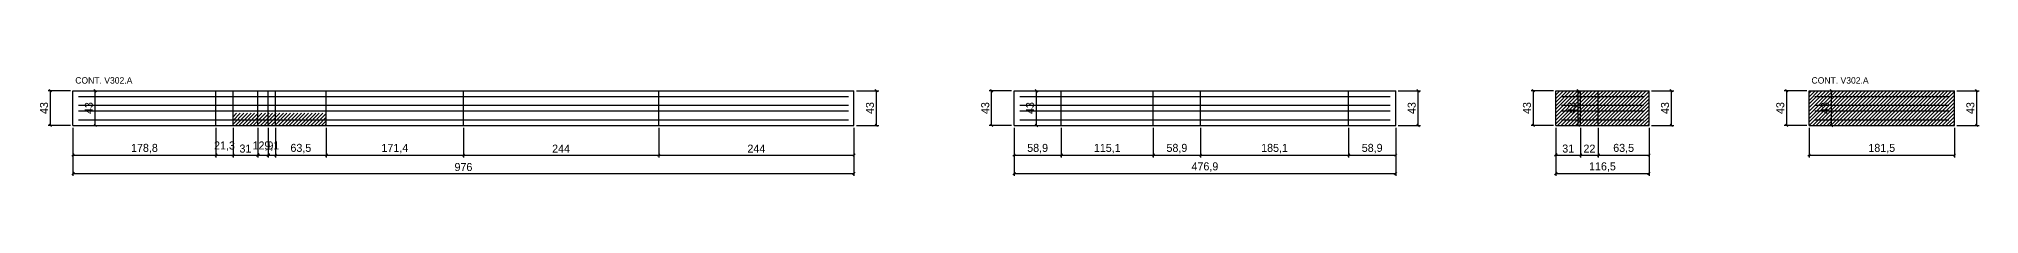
# Model space of a CAD drawing. Extents: x -9000 to 10970, y -257 to 1250.
# Drawn here: x 3643 to 6067, y -256 to -133 of the extents above; entities that cross this region are included whole.
import ezdxf

# ---------------------------------------------------------------- set-up
doc = ezdxf.new("R2010")
doc.units = 0
for name, color, linetype in [('COTA', 241, 'Continuous'), ('NOMENCLATURA', 7, 'Continuous'), ('Painéis', 200, 'Continuous'), ('Reaproveitamento', 251, 'Continuous'), ('SARR_2.2x7', 40, 'Continuous')]:
    doc.layers.add(name, color=color, linetype=linetype)
doc.dimstyles.new('PAINEL', dxfattribs={"dimtxt": 10, "dimasz": 3, "dimexe": 3, "dimexo": 3, "dimgap": 3, "dimtad": 1, "dimblk": 'OBLIQUE', "dimblk1": 'OBLIQUE', "dimcen": 2.5, "dimclrd": 4, "dimclre": 4, "dimclrt": 240, "dimazin": 3, "dimtfac": 1, "dimtmove": 0, "dimatfit": 3})

# ---------------------------------------------------------------- blocks, each defined once
blk = doc.blocks.new('_OBLIQUE')
at = {"color": 0, "linetype": 'BYBLOCK'}
blk.add_line((-0.5, -0.5), (0.5, 0.5), dxfattribs=at)

msp = doc.modelspace()

# ---------------------------------------------------------------- hatches: boundary and pattern name
at = {"layer": 'Reaproveitamento'}
h = msp.add_hatch(dxfattribs=at)
h.set_pattern_fill('ANSI31')
h.paths.add_polyline_path([(5538.4, -192.9), (5569.4, -192.9), (5569.4, -150), (5538.4, -150)])
h = msp.add_hatch(dxfattribs=at)
h.set_pattern_fill('ANSI31')
h.paths.add_polyline_path([(5569.4, -192.9), (5591.4, -192.9), (5591.4, -150), (5569.4, -150)])
h = msp.add_hatch(dxfattribs=at)
h.set_pattern_fill('ANSI31')
h.paths.add_polyline_path([(5591.4, -192.9), (5654.9, -192.9), (5654.9, -150), (5591.4, -150)])
h = msp.add_hatch(dxfattribs=at)
h.set_pattern_fill('ANSI31')
h.paths.add_polyline_path([(5854.9, -192.9), (6036.4, -192.9), (6036.4, -150), (5854.9, -150)])
h = msp.add_hatch(dxfattribs=at)
h.set_pattern_fill('ANSI31')
h.paths.add_polyline_path([(3885.6, -193), (3916.6, -193), (3916.6, -177.9), (3885.6, -177.9)])
h = msp.add_hatch(dxfattribs=at)
h.set_pattern_fill('ANSI31')
h.paths.add_polyline_path([(3916.6, -193), (3929.5, -193), (3929.5, -177.9), (3916.6, -177.9)])
h = msp.add_hatch(dxfattribs=at)
h.set_pattern_fill('ANSI31')
h.paths.add_polyline_path([(3929.5, -193), (3938.6, -193), (3938.6, -177.9), (3929.5, -177.9)])
h = msp.add_hatch(dxfattribs=at)
h.set_pattern_fill('ANSI31')
h.paths.add_polyline_path([(3938.6, -193), (4002.1, -193), (4002.1, -177.9), (3938.6, -177.9)])

# ---------------------------------------------------------------- linework, layer by layer
at = {"layer": 'Painéis'}
for p, q in [((3685.5, -150), (3864.3, -150)), ((3685.5, -193), (3685.5, -150)), ((3864.3, -193), (3864.3, -150)), ((3864.3, -193), (3864.3, -150)), ((3864.3, -150), (3885.6, -150)), ((3864.3, -193), (3864.3, -150)), ((3885.6, -193), (3885.6, -150)), ((3885.6, -193), (3885.6, -150)), ((3885.6, -150), (3916.6, -150)), ((3885.6, -193), (3885.6, -150)), ((3916.6, -193), (3916.6, -150)), ((3916.6, -193), (3916.6, -150)), ((3916.6, -150), (3929.5, -150)), ((3916.6, -193), (3916.6, -150)), ((3929.5, -193), (3929.5, -150)), ((3929.5, -193), (3929.5, -150)), ((3929.5, -150), (3938.6, -150)), ((3929.5, -193), (3929.5, -150)), ((3938.6, -193), (3938.6, -150)), ((3938.6, -193), (3938.6, -150)), ((3938.6, -150), (4002.1, -150)), ((3938.6, -193), (3938.6, -150)), ((4002.1, -193), (4002.1, -150)), ((4002.1, -193), (4002.1, -150)), ((4002.1, -150), (4173.5, -150)), ((4002.1, -193), (4002.1, -150)), ((4173.5, -193), (4173.5, -150)), ((4173.5, -193), (4173.5, -150)), ((4173.5, -150), (4417.5, -150)), ((4173.5, -193), (4173.5, -150)), ((4417.5, -193), (4417.5, -150)), ((4417.5, -193), (4417.5, -150)), ((4417.5, -150), (4661.5, -150)), ((4417.5, -193), (4417.5, -150)), ((4661.5, -193), (4661.5, -150)), ((4861.5, -150), (4920.4, -150)), ((4861.5, -193), (4861.5, -150)), ((4920.4, -193), (4920.4, -150)), ((4920.4, -193), (4920.4, -150)), ((4920.4, -150), (5035.5, -150)), ((4920.4, -193), (4920.4, -150)), ((5035.5, -193), (5035.5, -150)), ((5035.5, -193), (5035.5, -150)), ((5035.5, -150), (5094.4, -150)), ((5035.5, -193), (5035.5, -150)), ((5094.4, -193), (5094.4, -150)), ((5094.4, -193), (5094.4, -150)), ((5094.4, -150), (5279.5, -150)), ((5094.4, -193), (5094.4, -150)), ((5279.5, -193), (5279.5, -150)), ((5279.5, -193), (5279.5, -150)), ((5279.5, -150), (5338.4, -150)), ((5279.5, -193), (5279.5, -150)), ((5338.4, -193), (5338.4, -150)), ((5538.4, -150), (5569.4, -150)), ((5538.4, -193), (5538.4, -150)), ((5569.4, -193), (5569.4, -150)), ((5569.4, -193), (5569.4, -150)), ((5569.4, -150), (5591.4, -150)), ((5569.4, -193), (5569.4, -150)), ((5591.4, -193), (5591.4, -150)), ((5591.4, -193), (5591.4, -150)), ((5591.4, -150), (5654.9, -150)), ((5591.4, -193), (5591.4, -150)), ((5654.9, -193), (5654.9, -150)), ((5854.9, -150), (6036.4, -150)), ((5854.9, -193), (5854.9, -150)), ((6036.4, -193), (6036.4, -150)), ((3685.5, -193), (3864.3, -193)), ((3864.3, -193), (3885.6, -193)), ((3885.6, -193), (3916.6, -193)), ((3916.6, -193), (3929.5, -193)), ((3929.5, -193), (3938.6, -193)), ((3938.6, -193), (4002.1, -193)), ((4002.1, -193), (4173.5, -193)), ((4173.5, -193), (4417.5, -193)), ((4417.5, -193), (4661.5, -193)), ((4861.5, -193), (4920.4, -193)), ((4920.4, -193), (5035.5, -193)), ((5035.5, -193), (5094.4, -193)), ((5094.4, -193), (5279.5, -193)), ((5279.5, -193), (5338.4, -193)), ((5538.4, -193), (5569.4, -193)), ((5569.4, -193), (5591.4, -193)), ((5591.4, -193), (5654.9, -193)), ((5854.9, -193), (6036.4, -193))]:
    msp.add_line(p, q, dxfattribs=at)
at = {"layer": 'SARR_2.2x7'}
for points in [[(3692.5, -157), (3864.3, -157)], [(3692.5, -157), (3864.3, -157)], [(3692.5, -168), (3864.3, -168)], [(3692.5, -168), (3864.3, -168)], [(3864.3, -157), (3885.6, -157)], [(3864.3, -157), (3885.6, -157)], [(3864.3, -168), (3885.6, -168)], [(3864.3, -168), (3885.6, -168)], [(3885.6, -157), (3916.6, -157)], [(3885.6, -157), (3916.6, -157)], [(3885.6, -168), (3916.6, -168)], [(3885.6, -168), (3916.6, -168)], [(3916.6, -157), (3929.5, -157)], [(3916.6, -157), (3929.5, -157)], [(3916.6, -168), (3929.5, -168)], [(3916.6, -168), (3929.5, -168)], [(3929.5, -157), (3938.6, -157)], [(3929.5, -157), (3938.6, -157)], [(3929.5, -168), (3938.6, -168)], [(3929.5, -168), (3938.6, -168)], [(3938.6, -157), (4002.1, -157)], [(3938.6, -157), (4002.1, -157)], [(3938.6, -168), (4002.1, -168)], [(3938.6, -168), (4002.1, -168)], [(4002.1, -157), (4173.5, -157)], [(4002.1, -157), (4173.5, -157)], [(4002.1, -168), (4173.5, -168)], [(4002.1, -168), (4173.5, -168)], [(4173.5, -157), (4417.5, -157)], [(4173.5, -157), (4417.5, -157)], [(4173.5, -168), (4417.5, -168)], [(4173.5, -168), (4417.5, -168)], [(4417.5, -157), (4654.5, -157)], [(4417.5, -157), (4654.5, -157)], [(4417.5, -168), (4654.5, -168)], [(4417.5, -168), (4654.5, -168)], [(4868.5, -157), (4920.4, -157)], [(4868.5, -157), (4920.4, -157)], [(4868.5, -168), (4920.4, -168)], [(4868.5, -168), (4920.4, -168)], [(4920.4, -157), (5035.5, -157)], [(4920.4, -157), (5035.5, -157)], [(4920.4, -168), (5035.5, -168)], [(4920.4, -168), (5035.5, -168)], [(5035.5, -157), (5094.4, -157)], [(5035.5, -157), (5094.4, -157)], [(5035.5, -168), (5094.4, -168)], [(5035.5, -168), (5094.4, -168)], [(5094.4, -157), (5279.5, -157)], [(5094.4, -157), (5279.5, -157)], [(5094.4, -168), (5279.5, -168)], [(5094.4, -168), (5279.5, -168)], [(5279.5, -157), (5331.4, -157)], [(5279.5, -157), (5331.4, -157)], [(5279.5, -168), (5331.4, -168)], [(5279.5, -168), (5331.4, -168)], [(5545.4, -157), (5569.4, -157)], [(5545.4, -157), (5569.4, -157)], [(5545.4, -168), (5569.4, -168)], [(5545.4, -168), (5569.4, -168)], [(5569.4, -157), (5591.4, -157)], [(5569.4, -157), (5591.4, -157)], [(5569.4, -168), (5591.4, -168)], [(5569.4, -168), (5591.4, -168)], [(5591.4, -157), (5647.9, -157)], [(5591.4, -157), (5647.9, -157)], [(5591.4, -168), (5647.9, -168)], [(5591.4, -168), (5647.9, -168)], [(5861.9, -157), (6029.4, -157)], [(5861.9, -157), (6029.4, -157)], [(5861.9, -168), (6029.4, -168)], [(5861.9, -168), (6029.4, -168)], [(3692.5, -175), (3864.3, -175)], [(3692.5, -175), (3864.3, -175)], [(3692.5, -186), (3864.3, -186)], [(3692.5, -186), (3864.3, -186)], [(3864.3, -175), (3885.6, -175)], [(3864.3, -175), (3885.6, -175)], [(3864.3, -186), (3885.6, -186)], [(3864.3, -186), (3885.6, -186)], [(3885.6, -175), (3916.6, -175)], [(3885.6, -175), (3916.6, -175)], [(3885.6, -186), (3916.6, -186)], [(3885.6, -186), (3916.6, -186)], [(3916.6, -175), (3929.5, -175)], [(3916.6, -175), (3929.5, -175)], [(3916.6, -186), (3929.5, -186)], [(3916.6, -186), (3929.5, -186)], [(3929.5, -175), (3938.6, -175)], [(3929.5, -175), (3938.6, -175)], [(3929.5, -186), (3938.6, -186)], [(3929.5, -186), (3938.6, -186)], [(3938.6, -175), (4002.1, -175)], [(3938.6, -175), (4002.1, -175)], [(3938.6, -186), (4002.1, -186)], [(3938.6, -186), (4002.1, -186)], [(4002.1, -175), (4173.5, -175)], [(4002.1, -175), (4173.5, -175)], [(4002.1, -186), (4173.5, -186)], [(4002.1, -186), (4173.5, -186)], [(4173.5, -175), (4417.5, -175)], [(4173.5, -175), (4417.5, -175)], [(4173.5, -186), (4417.5, -186)], [(4173.5, -186), (4417.5, -186)], [(4417.5, -175), (4654.5, -175)], [(4417.5, -175), (4654.5, -175)], [(4417.5, -186), (4654.5, -186)], [(4417.5, -186), (4654.5, -186)], [(4868.5, -175), (4920.4, -175)], [(4868.5, -175), (4920.4, -175)], [(4868.5, -186), (4920.4, -186)], [(4868.5, -186), (4920.4, -186)], [(4920.4, -175), (5035.5, -175)], [(4920.4, -175), (5035.5, -175)], [(4920.4, -186), (5035.5, -186)], [(4920.4, -186), (5035.5, -186)], [(5035.5, -175), (5094.4, -175)], [(5035.5, -175), (5094.4, -175)], [(5035.5, -186), (5094.4, -186)], [(5035.5, -186), (5094.4, -186)], [(5094.4, -175), (5279.5, -175)], [(5094.4, -175), (5279.5, -175)], [(5094.4, -186), (5279.5, -186)], [(5094.4, -186), (5279.5, -186)], [(5279.5, -175), (5331.4, -175)], [(5279.5, -175), (5331.4, -175)], [(5279.5, -186), (5331.4, -186)], [(5279.5, -186), (5331.4, -186)], [(5545.4, -175), (5569.4, -175)], [(5545.4, -175), (5569.4, -175)], [(5545.4, -186), (5569.4, -186)], [(5545.4, -186), (5569.4, -186)], [(5569.4, -175), (5591.4, -175)], [(5569.4, -175), (5591.4, -175)], [(5569.4, -186), (5591.4, -186)], [(5569.4, -186), (5591.4, -186)], [(5591.4, -175), (5647.9, -175)], [(5591.4, -175), (5647.9, -175)], [(5591.4, -186), (5647.9, -186)], [(5591.4, -186), (5647.9, -186)], [(5861.9, -175), (6029.4, -175)], [(5861.9, -175), (6029.4, -175)], [(5861.9, -186), (6029.4, -186)], [(5861.9, -186), (6029.4, -186)]]:
    msp.add_lwpolyline(points, dxfattribs=at)

# ---------------------------------------------------------------- texts
at = {"layer": 'NOMENCLATURA'}
for p in [(3688.5, -141), (5857.9, -141)]:
    msp.add_text('CONT. V302.A', height=8, dxfattribs=at).set_placement(p)

# ---------------------------------------------------------------- dimensions: what is measured, and where the dimension line sits
at = {"layer": 'COTA'}
for base, p1, p2 in [((3657.5, -193), (3685.5, -193), (3685.5, -150)), ((3713.5, -193), (3685.5, -193), (3685.5, -150)), ((4689.5, -193), (4661.5, -193), (4661.5, -150)), ((4689.5, -193), (4661.5, -193), (4661.5, -150)), ((4833.5, -193), (4861.5, -193), (4861.5, -150)), ((4889.5, -193), (4861.5, -193), (4861.5, -150)), ((5366.4, -193), (5338.4, -193), (5338.4, -150)), ((5366.4, -193), (5338.4, -193), (5338.4, -150)), ((5510.4, -193), (5538.4, -193), (5538.4, -150)), ((5566.4, -193), (5538.4, -193), (5538.4, -150)), ((5682.9, -193), (5654.9, -193), (5654.9, -150)), ((5682.9, -193), (5654.9, -193), (5654.9, -150)), ((5826.9, -193), (5854.9, -193), (5854.9, -150)), ((5882.9, -193), (5854.9, -193), (5854.9, -150)), ((6064.4, -193), (6036.4, -193), (6036.4, -150)), ((6064.4, -193), (6036.4, -193), (6036.4, -150))]:
    msp.add_linear_dim(base=base, p1=p1, p2=p2, angle=90, dimstyle='PAINEL', dxfattribs=at).render()
for base, p1, p2 in [((3685.5, -230), (3685.5, -193), (3864.3, -193)), ((3685.5, -253), (3685.5, -193), (4661.5, -193)), ((3864.3, -230), (3864.3, -193), (3885.6, -193)), ((3885.6, -230), (3885.6, -193), (3916.6, -193)), ((3916.6, -230), (3916.6, -193), (3929.5, -193)), ((3929.5, -230), (3929.5, -193), (3938.6, -193)), ((3938.6, -230), (3938.6, -193), (4002.1, -193)), ((4002.1, -230), (4002.1, -193), (4173.5, -193)), ((4173.5, -230), (4173.5, -193), (4417.5, -193)), ((4417.5, -230), (4417.5, -193), (4661.5, -193)), ((4861.5, -230), (4861.5, -193), (4920.4, -193)), ((4861.5, -253), (4861.5, -193), (5338.4, -193)), ((4920.4, -230), (4920.4, -193), (5035.5, -193)), ((5035.5, -230), (5035.5, -193), (5094.4, -193)), ((5094.4, -230), (5094.4, -193), (5279.5, -193)), ((5279.5, -230), (5279.5, -193), (5338.4, -193)), ((5538.4, -230), (5538.4, -193), (5569.4, -193)), ((5538.4, -253), (5538.4, -193), (5654.9, -193)), ((5569.4, -230), (5569.4, -193), (5591.4, -193)), ((5591.4, -230), (5591.4, -193), (5654.9, -193)), ((5854.9, -230), (5854.9, -193), (6036.4, -193))]:
    msp.add_linear_dim(base=base, p1=p1, p2=p2, dimstyle='PAINEL', dxfattribs=at).render()

doc.saveas('drawing.dxf')
